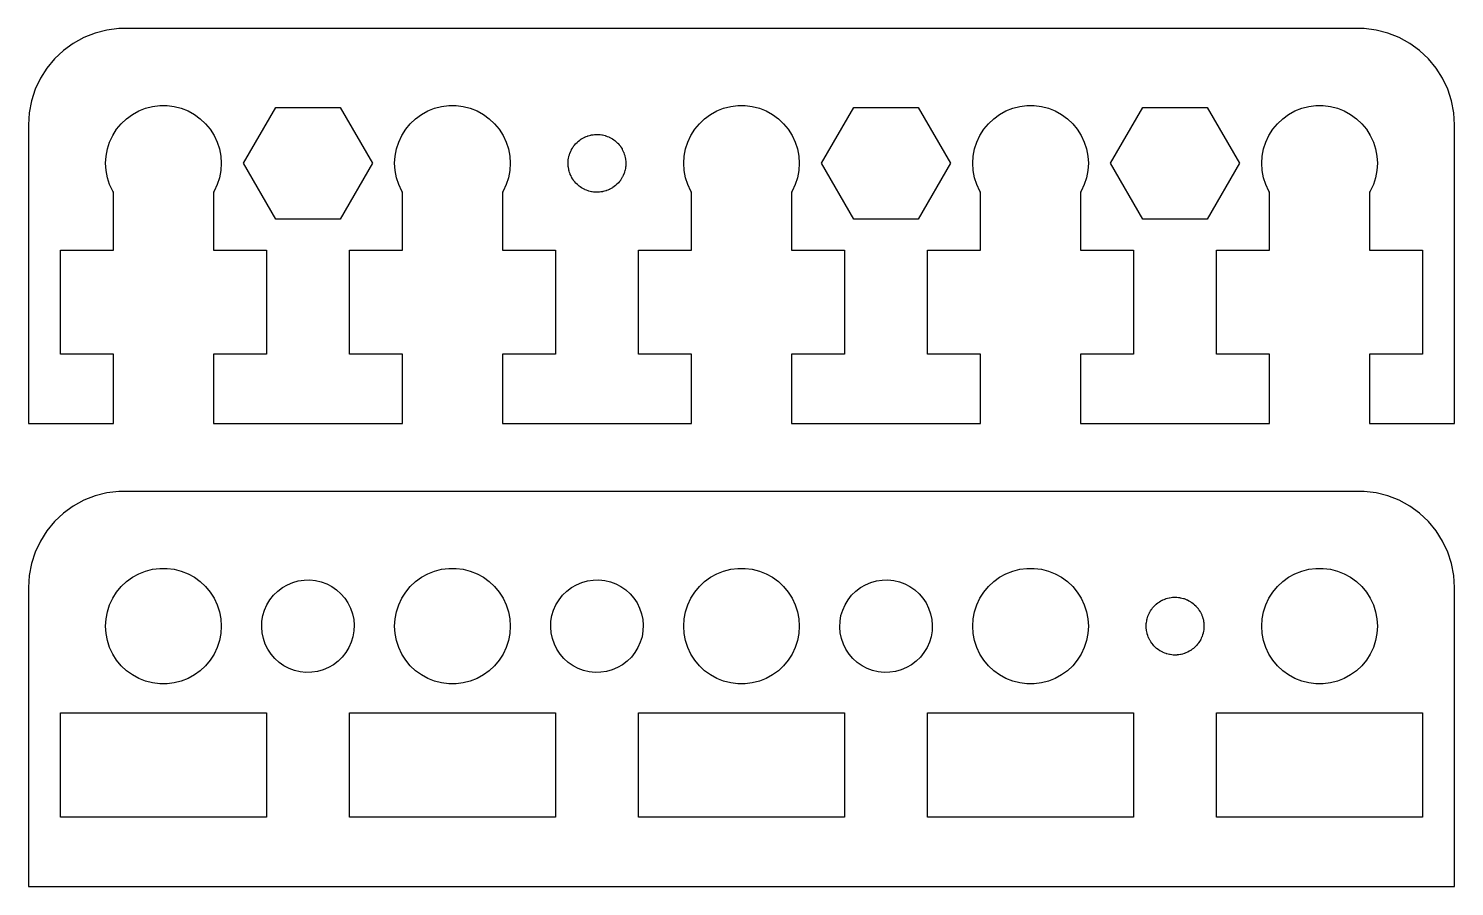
# Model space of a CAD drawing. Header units: metres. Extents: x -37 to 37, y 0 to 92.5.
# Drawn here: x -37 to 37, y 0 to 44.5 of the extents above; entities that cross this region are included whole.
import ezdxf

# ---------------------------------------------------------------- set-up
doc = ezdxf.new("R2010")
doc.units = ezdxf.units.M

msp = doc.modelspace()

# ---------------------------------------------------------------- linework, layer by layer
for p, q in [((-32.9369, 44.4114), (-33.5451, 44.2553)), ((-32.3139, 44.4901), (-32.9369, 44.4114)), ((32.3139, 44.4901), (-32.3139, 44.4901)), ((32.9369, 44.4114), (32.3139, 44.4901)), ((33.5451, 44.2553), (32.9369, 44.4114)), ((-34.6791, 43.7216), (-35.1871, 43.3526)), ((-34.1289, 44.0241), (-34.6791, 43.7216)), ((-33.5451, 44.2553), (-34.1289, 44.0241)), ((34.1289, 44.0241), (33.5451, 44.2553)), ((34.6791, 43.7216), (34.1289, 44.0241)), ((35.1871, 43.3526), (34.6791, 43.7216)), ((-35.6448, 42.9227), (-36.0451, 42.4389)), ((-35.1871, 43.3526), (-35.6448, 42.9227)), ((35.6448, 42.9227), (35.1871, 43.3526)), ((36.0451, 42.4389), (35.6448, 42.9227)), ((-36.0451, 42.4389), (-36.3815, 41.9088)), ((36.3815, 41.9088), (36.0451, 42.4389)), ((-36.3815, 41.9088), (-36.6489, 41.3406)), ((36.6489, 41.3406), (36.3815, 41.9088)), ((-36.8429, 40.7434), (-36.9606, 40.1267)), ((-36.6489, 41.3406), (-36.8429, 40.7434)), ((36.8429, 40.7434), (36.6489, 41.3406)), ((36.9606, 40.1267), (36.8429, 40.7434)), ((-36.9606, 40.1267), (-37, 39.5)), ((-31.9123, 39.8115), (-31.6075, 40.033)), ((-31.6075, 40.033), (-31.2773, 40.2145)), ((-31.2773, 40.2145), (-30.927, 40.3532)), ((-30.927, 40.3532), (-30.5621, 40.4469)), ((-30.5621, 40.4469), (-30.1884, 40.4941)), ((-30.1884, 40.4941), (-29.8116, 40.4941)), ((-29.8116, 40.4941), (-29.4379, 40.4469)), ((-29.4379, 40.4469), (-29.0729, 40.3532)), ((-29.0729, 40.3532), (-28.7227, 40.2145)), ((-28.7227, 40.2145), (-28.3925, 40.033)), ((-28.3925, 40.033), (-28.0877, 39.8115)), ((-25.8466, 37.5), (-24.1733, 40.3982)), ((-24.1733, 40.3982), (-20.8267, 40.3982)), ((-20.8267, 40.3982), (-19.1534, 37.5)), ((-16.9123, 39.8115), (-16.6075, 40.033)), ((-16.6075, 40.033), (-16.2773, 40.2145)), ((-16.2773, 40.2145), (-15.927, 40.3532)), ((-15.927, 40.3532), (-15.5621, 40.4469)), ((-15.5621, 40.4469), (-15.1884, 40.4941)), ((-15.1884, 40.4941), (-14.8116, 40.4941)), ((-14.8116, 40.4941), (-14.4379, 40.4469)), ((-14.4379, 40.4469), (-14.0729, 40.3532)), ((-14.0729, 40.3532), (-13.7227, 40.2145)), ((-13.7227, 40.2145), (-13.3925, 40.033)), ((-13.3925, 40.033), (-13.0877, 39.8115)), ((-1.91226, 39.8115), (-1.60747, 40.033)), ((-1.60747, 40.033), (-1.27733, 40.2145)), ((-1.27733, 40.2145), (-0.92705, 40.3532)), ((-0.92705, 40.3532), (-0.56213, 40.4469)), ((-0.56213, 40.4469), (-0.18837, 40.4941)), ((-0.18837, 40.4941), (0.18837, 40.4941)), ((0.18837, 40.4941), (0.56213, 40.4469)), ((0.56213, 40.4469), (0.92705, 40.3532)), ((0.92705, 40.3532), (1.27733, 40.2145)), ((1.27733, 40.2145), (1.60747, 40.033)), ((1.60747, 40.033), (1.91226, 39.8115)), ((4.1534, 37.5), (5.82669, 40.3982)), ((5.82669, 40.3982), (9.17329, 40.3982)), ((9.17329, 40.3982), (10.8466, 37.5)), ((13.0877, 39.8115), (13.3925, 40.033)), ((13.3925, 40.033), (13.7227, 40.2145)), ((13.7227, 40.2145), (14.0729, 40.3532)), ((14.0729, 40.3532), (14.4379, 40.4469)), ((14.4379, 40.4469), (14.8116, 40.4941)), ((14.8116, 40.4941), (15.1884, 40.4941)), ((15.1884, 40.4941), (15.5621, 40.4469)), ((15.5621, 40.4469), (15.927, 40.3532)), ((15.927, 40.3532), (16.2773, 40.2145)), ((16.2773, 40.2145), (16.6075, 40.033)), ((16.6075, 40.033), (16.9123, 39.8115)), ((19.1534, 37.5), (20.8267, 40.3982)), ((20.8267, 40.3982), (24.1733, 40.3982)), ((24.1733, 40.3982), (25.8466, 37.5)), ((28.0877, 39.8115), (28.3925, 40.033)), ((28.3925, 40.033), (28.7227, 40.2145)), ((28.7227, 40.2145), (29.0729, 40.3532)), ((29.0729, 40.3532), (29.4379, 40.4469)), ((29.4379, 40.4469), (29.8116, 40.4941)), ((29.8116, 40.4941), (30.1884, 40.4941)), ((30.1884, 40.4941), (30.5621, 40.4469)), ((30.5621, 40.4469), (30.927, 40.3532)), ((30.927, 40.3532), (31.2773, 40.2145)), ((31.2773, 40.2145), (31.6075, 40.033)), ((31.6075, 40.033), (31.9123, 39.8115)), ((37, 39.5), (36.9606, 40.1267)), ((-37, 39.5), (-37, 24)), ((-32.6289, 38.9453), (-32.427, 39.2634)), ((-32.427, 39.2634), (-32.1869, 39.5536)), ((-32.1869, 39.5536), (-31.9123, 39.8115)), ((-28.0877, 39.8115), (-27.8131, 39.5536)), ((-27.8131, 39.5536), (-27.5729, 39.2634)), ((-27.5729, 39.2634), (-27.3711, 38.9453)), ((-17.6289, 38.9453), (-17.427, 39.2634)), ((-17.427, 39.2634), (-17.1869, 39.5536)), ((-17.1869, 39.5536), (-16.9123, 39.8115)), ((-13.0877, 39.8115), (-12.8131, 39.5536)), ((-12.8131, 39.5536), (-12.5729, 39.2634)), ((-12.5729, 39.2634), (-12.3711, 38.9453)), ((-2.62891, 38.9453), (-2.42705, 39.2634)), ((-2.42705, 39.2634), (-2.1869, 39.5536)), ((-2.1869, 39.5536), (-1.91226, 39.8115)), ((1.91226, 39.8115), (2.1869, 39.5536)), ((2.1869, 39.5536), (2.42705, 39.2634)), ((2.42705, 39.2634), (2.62891, 38.9453)), ((12.3711, 38.9453), (12.5729, 39.2634)), ((12.5729, 39.2634), (12.8131, 39.5536)), ((12.8131, 39.5536), (13.0877, 39.8115)), ((16.9123, 39.8115), (17.1869, 39.5536)), ((17.1869, 39.5536), (17.427, 39.2634)), ((17.427, 39.2634), (17.6289, 38.9453)), ((27.3711, 38.9453), (27.5729, 39.2634)), ((27.5729, 39.2634), (27.8131, 39.5536)), ((27.8131, 39.5536), (28.0877, 39.8115)), ((31.9123, 39.8115), (32.1869, 39.5536)), ((32.1869, 39.5536), (32.427, 39.2634)), ((32.427, 39.2634), (32.6289, 38.9453)), ((37, 24), (37, 39.5)), ((-32.9057, 38.2461), (-32.7893, 38.6044)), ((-32.7893, 38.6044), (-32.6289, 38.9453)), ((-27.3711, 38.9453), (-27.2107, 38.6044)), ((-27.2107, 38.6044), (-27.0942, 38.2461)), ((-17.9057, 38.2461), (-17.7893, 38.6044)), ((-17.7893, 38.6044), (-17.6289, 38.9453)), ((-12.3711, 38.9453), (-12.2107, 38.6044)), ((-12.2107, 38.6044), (-12.0942, 38.2461)), ((-8.66347, 38.4422), (-8.61472, 38.5037)), ((-8.61472, 38.5037), (-8.60347, 38.5147)), ((-8.60347, 38.5147), (-8.59344, 38.5268)), ((-8.59344, 38.5268), (-8.53621, 38.5806)), ((-8.53621, 38.5806), (-8.48012, 38.6355)), ((-8.48012, 38.6355), (-8.46759, 38.645)), ((-8.46759, 38.645), (-8.45613, 38.6558)), ((-8.45613, 38.6558), (-8.39261, 38.7019)), ((-8.39261, 38.7019), (-8.33008, 38.7494)), ((-8.33008, 38.7494), (-8.31645, 38.7572)), ((-8.31645, 38.7572), (-8.30373, 38.7665)), ((-8.30373, 38.7665), (-8.23494, 38.8043)), ((-8.23494, 38.8043), (-8.16695, 38.8436)), ((-8.16695, 38.8436), (-8.15244, 38.8497)), ((-8.15244, 38.8497), (-8.13866, 38.8572)), ((-8.13866, 38.8572), (-8.06567, 38.8861)), ((-8.06567, 38.8861), (-7.99329, 38.9165)), ((-7.99329, 38.9165), (-7.97813, 38.9208)), ((-7.97813, 38.9208), (-7.96352, 38.9266)), ((-7.96352, 38.9266), (-7.88748, 38.9461)), ((-7.88748, 38.9461), (-7.81186, 38.9672)), ((-7.81186, 38.9672), (-7.7963, 38.9695)), ((-7.7963, 38.9695), (-7.78107, 38.9734)), ((-7.78107, 38.9734), (-7.70317, 38.9833)), ((-7.70317, 38.9833), (-7.6255, 38.9947)), ((-7.6255, 38.9947), (-7.60979, 38.9951)), ((-7.60979, 38.9951), (-7.59418, 38.997)), ((-7.59418, 38.997), (-7.51566, 38.997)), ((-7.51566, 38.997), (-7.43718, 38.9987)), ((-7.43718, 38.9987), (-7.42154, 38.997)), ((-7.42154, 38.997), (-7.40581, 38.997)), ((-7.40581, 38.997), (-7.32791, 38.9872)), ((-7.32791, 38.9872), (-7.24983, 38.979)), ((-7.24983, 38.979), (-7.23453, 38.9754)), ((-7.23453, 38.9754), (-7.21892, 38.9734)), ((-7.21892, 38.9734), (-7.14287, 38.9539)), ((-7.14287, 38.9539), (-7.06645, 38.936)), ((-7.06645, 38.936), (-7.0517, 38.9305)), ((-7.0517, 38.9305), (-7.03647, 38.9266)), ((-7.03647, 38.9266), (-6.96349, 38.8977)), ((-6.96349, 38.8977), (-6.88989, 38.8703)), ((-6.88989, 38.8703), (-6.87595, 38.863)), ((-6.87595, 38.863), (-6.86133, 38.8572)), ((-6.86133, 38.8572), (-6.79254, 38.8194)), ((-6.79254, 38.8194), (-6.72295, 38.783)), ((-6.72295, 38.783), (-6.71004, 38.7741)), ((-6.71004, 38.7741), (-6.69626, 38.7665)), ((-6.69626, 38.7665), (-6.63275, 38.7204)), ((-6.63275, 38.7204), (-6.56827, 38.6755)), ((-6.56827, 38.6755), (-6.55658, 38.665)), ((-6.55658, 38.665), (-6.54385, 38.6558)), ((-6.54385, 38.6558), (-6.48663, 38.602)), ((-6.48663, 38.602), (-6.42828, 38.5495)), ((-6.42828, 38.5495), (-6.418, 38.5376)), ((-6.418, 38.5376), (-6.40654, 38.5268)), ((-6.40654, 38.5268), (-6.35651, 38.4663)), ((-2.90575, 38.2461), (-2.78932, 38.6044)), ((-2.78932, 38.6044), (-2.62891, 38.9453)), ((2.62891, 38.9453), (2.78932, 38.6044)), ((2.78932, 38.6044), (2.90575, 38.2461)), ((12.0942, 38.2461), (12.2107, 38.6044)), ((12.2107, 38.6044), (12.3711, 38.9453)), ((17.6289, 38.9453), (17.7893, 38.6044)), ((17.7893, 38.6044), (17.9057, 38.2461)), ((27.0942, 38.2461), (27.2107, 38.6044)), ((27.2107, 38.6044), (27.3711, 38.9453)), ((32.6289, 38.9453), (32.7893, 38.6044)), ((32.7893, 38.6044), (32.9057, 38.2461)), ((-33, 37.5), (-32.9763, 37.876)), ((-32.9763, 37.876), (-32.9057, 38.2461)), ((-27.0942, 38.2461), (-27.0237, 37.876)), ((-27.0237, 37.876), (-27, 37.5)), ((-18, 37.5), (-17.9763, 37.876)), ((-17.9763, 37.876), (-17.9057, 38.2461)), ((-12.0942, 38.2461), (-12.0237, 37.876)), ((-12.0237, 37.876), (-12, 37.5)), ((-8.98816, 37.688), (-8.97345, 37.7651)), ((-8.97345, 37.7651), (-8.96036, 37.8425)), ((-8.96036, 37.8425), (-8.95581, 37.8576)), ((-8.95581, 37.8576), (-8.95287, 37.873)), ((-8.95287, 37.873), (-8.92862, 37.9477)), ((-8.92862, 37.9477), (-8.90591, 38.0229)), ((-8.90591, 38.0229), (-8.89952, 38.0372)), ((-8.89952, 38.0372), (-8.89465, 38.0522)), ((-8.89465, 38.0522), (-8.86124, 38.1232)), ((-8.86124, 38.1232), (-8.8293, 38.1949)), ((-8.8293, 38.1949), (-8.82115, 38.2084)), ((-8.82115, 38.2084), (-8.81445, 38.2226)), ((-8.81445, 38.2226), (-8.77238, 38.2889)), ((-8.77238, 38.2889), (-8.73172, 38.3561)), ((-8.73172, 38.3561), (-8.72194, 38.3684)), ((-8.72194, 38.3684), (-8.71352, 38.3817)), ((-8.71352, 38.3817), (-8.66347, 38.4422)), ((-6.35651, 38.4663), (-6.30519, 38.4069)), ((-6.30519, 38.4069), (-6.29649, 38.3938)), ((-6.29649, 38.3938), (-6.28647, 38.3817)), ((-6.28647, 38.3817), (-6.2444, 38.3154)), ((-6.2444, 38.3154), (-6.20096, 38.25)), ((-6.20096, 38.25), (-6.19395, 38.2359)), ((-6.19395, 38.2359), (-6.18553, 38.2226)), ((-6.18553, 38.2226), (-6.15211, 38.1516)), ((-6.15211, 38.1516), (-6.1172, 38.0813)), ((-6.1172, 38.0813), (-6.11203, 38.0664)), ((-6.11203, 38.0664), (-6.10533, 38.0522)), ((-6.10533, 38.0522), (-6.08107, 37.9775)), ((-6.08107, 37.9775), (-6.05525, 37.9034)), ((-6.05525, 37.9034), (-6.05197, 37.888)), ((-6.05197, 37.888), (-6.04712, 37.873)), ((-6.04712, 37.873), (-6.03241, 37.7959)), ((-6.03241, 37.7959), (-6.01608, 37.7191)), ((-3, 37.5), (-2.97633, 37.876)), ((-2.97633, 37.876), (-2.90575, 38.2461)), ((2.90575, 38.2461), (2.97633, 37.876)), ((2.97633, 37.876), (3, 37.5)), ((12, 37.5), (12.0237, 37.876)), ((12.0237, 37.876), (12.0942, 38.2461)), ((17.9057, 38.2461), (17.9763, 37.876)), ((17.9763, 37.876), (18, 37.5)), ((27, 37.5), (27.0237, 37.876)), ((27.0237, 37.876), (27.0942, 38.2461)), ((32.9057, 38.2461), (32.9763, 37.876)), ((32.9763, 37.876), (33, 37.5)), ((-32.9763, 37.124), (-33, 37.5)), ((-32.9057, 36.7539), (-32.9763, 37.124)), ((-27.0237, 37.124), (-27.0942, 36.7539)), ((-27, 37.5), (-27.0237, 37.124)), ((-24.1733, 34.6018), (-25.8466, 37.5)), ((-19.1534, 37.5), (-20.8267, 34.6018)), ((-17.9763, 37.124), (-18, 37.5)), ((-17.9057, 36.7539), (-17.9763, 37.124)), ((-12.0237, 37.124), (-12.0942, 36.7539)), ((-12, 37.5), (-12.0237, 37.124)), ((-9, 37.5), (-8.99506, 37.5784)), ((-8.99901, 37.4843), (-9, 37.5)), ((-8.99966, 37.4686), (-8.99901, 37.4843)), ((-8.99309, 37.3904), (-8.99966, 37.4686)), ((-8.99506, 37.5784), (-8.99178, 37.6568)), ((-8.98816, 37.312), (-8.99309, 37.3904)), ((-8.99178, 37.6568), (-8.98915, 37.6723)), ((-8.98915, 37.6723), (-8.98816, 37.688)), ((-8.98521, 37.2965), (-8.98816, 37.312)), ((-8.9839, 37.2809), (-8.98521, 37.2965)), ((-8.96758, 37.2041), (-8.9839, 37.2809)), ((-8.95287, 37.127), (-8.96758, 37.2041)), ((-8.94801, 37.112), (-8.95287, 37.127)), ((-8.94473, 37.0966), (-8.94801, 37.112)), ((-8.91891, 37.0225), (-8.94473, 37.0966)), ((-8.89465, 36.9478), (-8.91891, 37.0225)), ((-6.07137, 37.0523), (-6.09407, 36.9771)), ((-6.04712, 37.127), (-6.07137, 37.0523)), ((-6.04417, 37.1424), (-6.04712, 37.127)), ((-6.03963, 37.1575), (-6.04417, 37.1424)), ((-6.02654, 37.2349), (-6.03963, 37.1575)), ((-6.01183, 37.312), (-6.02654, 37.2349)), ((-6.01608, 37.7191), (-6.01477, 37.7034)), ((-6.01477, 37.7034), (-6.01183, 37.688)), ((-6.01183, 37.688), (-6.0069, 37.6096)), ((-6.01083, 37.3277), (-6.01183, 37.312)), ((-6.00821, 37.3432), (-6.01083, 37.3277)), ((-6.00491, 37.4217), (-6.00821, 37.3432)), ((-6.0069, 37.6096), (-6.00032, 37.5314)), ((-6, 37.5), (-6.00491, 37.4217)), ((-6.00032, 37.5314), (-6.00098, 37.5157)), ((-6.00098, 37.5157), (-6, 37.5)), ((-2.97633, 37.124), (-3, 37.5)), ((-2.90575, 36.7539), (-2.97633, 37.124)), ((2.97633, 37.124), (2.90575, 36.7539)), ((3, 37.5), (2.97633, 37.124)), ((5.82671, 34.6018), (4.1534, 37.5)), ((10.8466, 37.5), (9.17329, 34.6018)), ((12.0237, 37.124), (12, 37.5)), ((12.0942, 36.7539), (12.0237, 37.124)), ((17.9763, 37.124), (17.9057, 36.7539)), ((18, 37.5), (17.9763, 37.124)), ((20.8267, 34.6018), (19.1534, 37.5)), ((25.8466, 37.5), (24.1733, 34.6018)), ((27.0237, 37.124), (27, 37.5)), ((27.0942, 36.7539), (27.0237, 37.124)), ((32.9763, 37.124), (32.9057, 36.7539)), ((33, 37.5), (32.9763, 37.124)), ((-32.7893, 36.3956), (-32.9057, 36.7539)), ((-32.6289, 36.0547), (-32.7893, 36.3956)), ((-27.2107, 36.3956), (-27.3711, 36.0547)), ((-27.0942, 36.7539), (-27.2107, 36.3956)), ((-17.7893, 36.3956), (-17.9057, 36.7539)), ((-17.6289, 36.0547), (-17.7893, 36.3956)), ((-12.2107, 36.3956), (-12.3711, 36.0547)), ((-12.0942, 36.7539), (-12.2107, 36.3956)), ((-8.88795, 36.9336), (-8.89465, 36.9478)), ((-8.88278, 36.9187), (-8.88795, 36.9336)), ((-8.84787, 36.8484), (-8.88278, 36.9187)), ((-8.81445, 36.7774), (-8.84787, 36.8484)), ((-8.80603, 36.7641), (-8.81445, 36.7774)), ((-8.79903, 36.75), (-8.80603, 36.7641)), ((-8.75558, 36.6846), (-8.79903, 36.75)), ((-8.71352, 36.6183), (-8.75558, 36.6846)), ((-8.70349, 36.6062), (-8.71352, 36.6183)), ((-8.69479, 36.5931), (-8.70349, 36.6062)), ((-8.64348, 36.5336), (-8.69479, 36.5931)), ((-8.59344, 36.4732), (-8.64348, 36.5336)), ((-8.58199, 36.4624), (-8.59344, 36.4732)), ((-8.5717, 36.4505), (-8.58199, 36.4624)), ((-8.51335, 36.398), (-8.5717, 36.4505)), ((-8.45613, 36.3442), (-8.51335, 36.398)), ((-8.44341, 36.335), (-8.45613, 36.3442)), ((-8.43172, 36.3244), (-8.44341, 36.335)), ((-8.36723, 36.2796), (-8.43172, 36.3244)), ((-8.30373, 36.2335), (-8.36723, 36.2796)), ((-6.60738, 36.2981), (-6.66991, 36.2506)), ((-6.54385, 36.3442), (-6.60738, 36.2981)), ((-6.53239, 36.355), (-6.54385, 36.3442)), ((-6.51987, 36.3645), (-6.53239, 36.355)), ((-6.46378, 36.4194), (-6.51987, 36.3645)), ((-6.40654, 36.4732), (-6.46378, 36.4194)), ((-6.39651, 36.4853), (-6.40654, 36.4732)), ((-6.38527, 36.4963), (-6.39651, 36.4853)), ((-6.33652, 36.5578), (-6.38527, 36.4963)), ((-6.28647, 36.6183), (-6.33652, 36.5578)), ((-6.27805, 36.6316), (-6.28647, 36.6183)), ((-6.26826, 36.6439), (-6.27805, 36.6316)), ((-6.2276, 36.7111), (-6.26826, 36.6439)), ((-6.18553, 36.7774), (-6.2276, 36.7111)), ((-6.17883, 36.7916), (-6.18553, 36.7774)), ((-6.17068, 36.8051), (-6.17883, 36.7916)), ((-6.13875, 36.8768), (-6.17068, 36.8051)), ((-6.10533, 36.9478), (-6.13875, 36.8768)), ((-6.10046, 36.9628), (-6.10533, 36.9478)), ((-6.09407, 36.9771), (-6.10046, 36.9628)), ((-2.78932, 36.3956), (-2.90575, 36.7539)), ((-2.62891, 36.0547), (-2.78932, 36.3956)), ((2.78932, 36.3956), (2.62891, 36.0547)), ((2.90575, 36.7539), (2.78932, 36.3956)), ((12.2107, 36.3956), (12.0942, 36.7539)), ((12.3711, 36.0547), (12.2107, 36.3956)), ((17.7893, 36.3956), (17.6289, 36.0547)), ((17.9057, 36.7539), (17.7893, 36.3956)), ((27.2107, 36.3956), (27.0942, 36.7539)), ((27.3711, 36.0547), (27.2107, 36.3956)), ((32.7893, 36.3956), (32.6289, 36.0547)), ((32.9057, 36.7539), (32.7893, 36.3956)), ((-32.5942, 36), (-32.6289, 36.0547)), ((-32.5942, 33), (-32.5942, 36)), ((-27.3711, 36.0547), (-27.4058, 36)), ((-27.4058, 36), (-27.4058, 33)), ((-17.5942, 36), (-17.6289, 36.0547)), ((-17.5942, 33), (-17.5942, 36)), ((-12.3711, 36.0547), (-12.4058, 36)), ((-12.4058, 36), (-12.4058, 33)), ((-8.28995, 36.2259), (-8.30373, 36.2335)), ((-8.27704, 36.2169), (-8.28995, 36.2259)), ((-8.20744, 36.1806), (-8.27704, 36.2169)), ((-8.13866, 36.1427), (-8.20744, 36.1806)), ((-8.12404, 36.137), (-8.13866, 36.1427)), ((-8.11009, 36.1297), (-8.12404, 36.137)), ((-8.0365, 36.1023), (-8.11009, 36.1297)), ((-7.96352, 36.0734), (-8.0365, 36.1023)), ((-7.94829, 36.0695), (-7.96352, 36.0734)), ((-7.93353, 36.064), (-7.94829, 36.0695)), ((-7.85712, 36.0461), (-7.93353, 36.064)), ((-7.78107, 36.0266), (-7.85712, 36.0461)), ((-7.76546, 36.0246), (-7.78107, 36.0266)), ((-7.75015, 36.021), (-7.76546, 36.0246)), ((-7.67207, 36.0128), (-7.75015, 36.021)), ((-7.59418, 36.0029), (-7.67207, 36.0128)), ((-7.57845, 36.0029), (-7.59418, 36.0029)), ((-7.56281, 36.0013), (-7.57845, 36.0029)), ((-7.48433, 36.0029), (-7.56281, 36.0013)), ((-7.40581, 36.0029), (-7.48433, 36.0029)), ((-7.3902, 36.0049), (-7.40581, 36.0029)), ((-7.37448, 36.0052), (-7.3902, 36.0049)), ((-7.29681, 36.0167), (-7.37448, 36.0052)), ((-7.21892, 36.0266), (-7.29681, 36.0167)), ((-7.20369, 36.0305), (-7.21892, 36.0266)), ((-7.18813, 36.0328), (-7.20369, 36.0305)), ((-7.1125, 36.0539), (-7.18813, 36.0328)), ((-7.03647, 36.0734), (-7.1125, 36.0539)), ((-7.02184, 36.0792), (-7.03647, 36.0734)), ((-7.0067, 36.0834), (-7.02184, 36.0792)), ((-6.93431, 36.1139), (-7.0067, 36.0834)), ((-6.86133, 36.1427), (-6.93431, 36.1139)), ((-6.84753, 36.1503), (-6.86133, 36.1427)), ((-6.83304, 36.1564), (-6.84753, 36.1503)), ((-6.76505, 36.1957), (-6.83304, 36.1564)), ((-6.69626, 36.2335), (-6.76505, 36.1957)), ((-6.68353, 36.2428), (-6.69626, 36.2335)), ((-6.66991, 36.2506), (-6.68353, 36.2428)), ((-2.59418, 36), (-2.62891, 36.0547)), ((-2.59418, 33), (-2.59418, 36)), ((2.62891, 36.0547), (2.59418, 36)), ((2.59418, 36), (2.59418, 33)), ((12.4058, 36), (12.3711, 36.0547)), ((12.4058, 33), (12.4058, 36)), ((17.6289, 36.0547), (17.5942, 36)), ((17.5942, 36), (17.5942, 33)), ((27.4058, 36), (27.3711, 36.0547)), ((27.4058, 33), (27.4058, 36)), ((32.6289, 36.0547), (32.5942, 36)), ((32.5942, 36), (32.5942, 33)), ((-20.8267, 34.6018), (-24.1733, 34.6018)), ((9.17329, 34.6018), (5.82671, 34.6018)), ((24.1733, 34.6018), (20.8267, 34.6018)), ((-35.3466, 27.6), (-35.3466, 33)), ((-35.3466, 33), (-32.5942, 33)), ((-27.4058, 33), (-24.6534, 33)), ((-24.6534, 33), (-24.6534, 27.6)), ((-20.3466, 27.6), (-20.3466, 33)), ((-20.3466, 33), (-17.5942, 33)), ((-12.4058, 33), (-9.65337, 33)), ((-9.65337, 33), (-9.65337, 27.6)), ((-5.34662, 27.6), (-5.34662, 33)), ((-5.34662, 33), (-2.59418, 33)), ((2.59418, 33), (5.34662, 33)), ((5.34662, 33), (5.34662, 27.6)), ((9.65337, 27.6), (9.65337, 33)), ((9.65337, 33), (12.4058, 33)), ((17.5942, 33), (20.3466, 33)), ((20.3466, 33), (20.3466, 27.6)), ((24.6534, 27.6), (24.6534, 33)), ((24.6534, 33), (27.4058, 33)), ((32.5942, 33), (35.3466, 33)), ((35.3466, 33), (35.3466, 27.6)), ((-32.5942, 27.6), (-35.3466, 27.6)), ((-32.5942, 24), (-32.5942, 27.6)), ((-24.6534, 27.6), (-27.4058, 27.6)), ((-27.4058, 27.6), (-27.4058, 24)), ((-17.5942, 27.6), (-20.3466, 27.6)), ((-17.5942, 24), (-17.5942, 27.6)), ((-9.65337, 27.6), (-12.4058, 27.6)), ((-12.4058, 27.6), (-12.4058, 24)), ((-2.59418, 27.6), (-5.34662, 27.6)), ((-2.59418, 24), (-2.59418, 27.6)), ((5.34662, 27.6), (2.59418, 27.6)), ((2.59418, 27.6), (2.59418, 24)), ((12.4058, 27.6), (9.65337, 27.6)), ((12.4058, 24), (12.4058, 27.6)), ((20.3466, 27.6), (17.5942, 27.6)), ((17.5942, 27.6), (17.5942, 24)), ((27.4058, 27.6), (24.6534, 27.6)), ((27.4058, 24), (27.4058, 27.6)), ((35.3466, 27.6), (32.5942, 27.6)), ((32.5942, 27.6), (32.5942, 24)), ((-37, 24), (-32.5942, 24)), ((-27.4058, 24), (-17.5942, 24)), ((-12.4058, 24), (-2.59418, 24)), ((2.59418, 24), (12.4058, 24)), ((17.5942, 24), (27.4058, 24)), ((32.5942, 24), (37, 24)), ((-34.1289, 20.0241), (-34.6791, 19.7216)), ((-33.5451, 20.2553), (-34.1289, 20.0241)), ((-32.9369, 20.4114), (-33.5451, 20.2553)), ((-32.3139, 20.4901), (-32.9369, 20.4114)), ((32.3139, 20.4901), (-32.3139, 20.4901)), ((32.9369, 20.4114), (32.3139, 20.4901)), ((33.5451, 20.2553), (32.9369, 20.4114)), ((34.1289, 20.0241), (33.5451, 20.2553)), ((34.6791, 19.7216), (34.1289, 20.0241)), ((-35.1871, 19.3526), (-35.6448, 18.9227)), ((-34.6791, 19.7216), (-35.1871, 19.3526)), ((35.1871, 19.3526), (34.6791, 19.7216)), ((35.6448, 18.9227), (35.1871, 19.3526)), ((-35.6448, 18.9227), (-36.0451, 18.4389)), ((36.0451, 18.4389), (35.6448, 18.9227)), ((-36.3815, 17.9088), (-36.6489, 17.3406)), ((-36.0451, 18.4389), (-36.3815, 17.9088)), ((36.3815, 17.9088), (36.0451, 18.4389)), ((36.6489, 17.3406), (36.3815, 17.9088)), ((-36.6489, 17.3406), (-36.8429, 16.7434)), ((36.8429, 16.7434), (36.6489, 17.3406)), ((-36.8429, 16.7434), (-36.9606, 16.1267)), ((-31.2773, 16.2145), (-30.927, 16.3532)), ((-30.927, 16.3532), (-30.5621, 16.4469)), ((-30.5621, 16.4469), (-30.1884, 16.4941)), ((-30.1884, 16.4941), (-29.8116, 16.4941)), ((-29.8116, 16.4941), (-29.4379, 16.4469)), ((-29.4379, 16.4469), (-29.0729, 16.3532)), ((-29.0729, 16.3532), (-28.7227, 16.2145)), ((-16.2773, 16.2145), (-15.927, 16.3532)), ((-15.927, 16.3532), (-15.5621, 16.4469)), ((-15.5621, 16.4469), (-15.1884, 16.4941)), ((-15.1884, 16.4941), (-14.8116, 16.4941)), ((-14.8116, 16.4941), (-14.4379, 16.4469)), ((-14.4379, 16.4469), (-14.0729, 16.3532)), ((-14.0729, 16.3532), (-13.7227, 16.2145)), ((-1.27733, 16.2145), (-0.92705, 16.3532)), ((-0.92705, 16.3532), (-0.56213, 16.4469)), ((-0.56213, 16.4469), (-0.18837, 16.4941)), ((-0.18837, 16.4941), (0.18837, 16.4941)), ((0.18837, 16.4941), (0.56213, 16.4469)), ((0.56213, 16.4469), (0.92705, 16.3532)), ((0.92705, 16.3532), (1.27733, 16.2145)), ((13.7227, 16.2145), (14.0729, 16.3532)), ((14.0729, 16.3532), (14.4379, 16.4469)), ((14.4379, 16.4469), (14.8116, 16.4941)), ((14.8116, 16.4941), (15.1884, 16.4941)), ((15.1884, 16.4941), (15.5621, 16.4469)), ((15.5621, 16.4469), (15.927, 16.3532)), ((15.927, 16.3532), (16.2773, 16.2145)), ((28.7227, 16.2145), (29.0729, 16.3532)), ((29.0729, 16.3532), (29.4379, 16.4469)), ((29.4379, 16.4469), (29.8116, 16.4941)), ((29.8116, 16.4941), (30.1884, 16.4941)), ((30.1884, 16.4941), (30.5621, 16.4469)), ((30.5621, 16.4469), (30.927, 16.3532)), ((30.927, 16.3532), (31.2773, 16.2145)), ((36.9606, 16.1267), (36.8429, 16.7434)), ((-36.9606, 16.1267), (-37, 15.5)), ((-32.427, 15.2634), (-32.1869, 15.5536)), ((-32.1869, 15.5536), (-31.9123, 15.8115)), ((-31.9123, 15.8115), (-31.6075, 16.033)), ((-31.6075, 16.033), (-31.2773, 16.2145)), ((-28.7227, 16.2145), (-28.3925, 16.033)), ((-28.3925, 16.033), (-28.0877, 15.8115)), ((-28.0877, 15.8115), (-27.8131, 15.5536)), ((-27.8131, 15.5536), (-27.5729, 15.2634)), ((-23.8281, 15.499), (-23.5671, 15.6497)), ((-23.5671, 15.6497), (-23.2893, 15.7665)), ((-23.2893, 15.7665), (-22.999, 15.8475)), ((-22.999, 15.8475), (-22.7008, 15.8916)), ((-22.7008, 15.8916), (-22.3995, 15.8979)), ((-22.3995, 15.8979), (-22.0997, 15.8664)), ((-22.0997, 15.8664), (-21.8063, 15.7976)), ((-21.8063, 15.7976), (-21.5238, 15.6925)), ((-21.5238, 15.6925), (-21.2567, 15.5529)), ((-21.2567, 15.5529), (-21.0092, 15.3809)), ((-17.427, 15.2634), (-17.1869, 15.5536)), ((-17.1869, 15.5536), (-16.9123, 15.8115)), ((-16.9123, 15.8115), (-16.6075, 16.033)), ((-16.6075, 16.033), (-16.2773, 16.2145)), ((-13.7227, 16.2145), (-13.3925, 16.033)), ((-13.3925, 16.033), (-13.0877, 15.8115)), ((-13.0877, 15.8115), (-12.8131, 15.5536)), ((-12.8131, 15.5536), (-12.5729, 15.2634)), ((-8.82812, 15.499), (-8.56712, 15.6497)), ((-8.56712, 15.6497), (-8.28928, 15.7665)), ((-8.28928, 15.7665), (-7.99898, 15.8475)), ((-7.99898, 15.8475), (-7.70082, 15.8916)), ((-7.70082, 15.8916), (-7.39949, 15.8979)), ((-7.39949, 15.8979), (-7.09975, 15.8664)), ((-7.09975, 15.8664), (-6.80632, 15.7976)), ((-6.80632, 15.7976), (-6.52382, 15.6925)), ((-6.52382, 15.6925), (-6.25673, 15.5529)), ((-6.25673, 15.5529), (-6.00923, 15.3809)), ((-2.42705, 15.2634), (-2.1869, 15.5536)), ((-2.1869, 15.5536), (-1.91226, 15.8115)), ((-1.91226, 15.8115), (-1.60747, 16.033)), ((-1.60747, 16.033), (-1.27733, 16.2145)), ((1.27733, 16.2145), (1.60747, 16.033)), ((1.60747, 16.033), (1.91226, 15.8115)), ((1.91226, 15.8115), (2.1869, 15.5536)), ((2.1869, 15.5536), (2.42705, 15.2634)), ((6.17186, 15.499), (6.43286, 15.6497)), ((6.43286, 15.6497), (6.71071, 15.7665)), ((6.71071, 15.7665), (7.00101, 15.8475)), ((7.00101, 15.8475), (7.29916, 15.8916)), ((7.29916, 15.8916), (7.60049, 15.8979)), ((7.60049, 15.8979), (7.90024, 15.8664)), ((7.90024, 15.8664), (8.19366, 15.7976)), ((8.19366, 15.7976), (8.47617, 15.6925)), ((8.47617, 15.6925), (8.74326, 15.5529)), ((8.74326, 15.5529), (8.99075, 15.3809)), ((12.5729, 15.2634), (12.8131, 15.5536)), ((12.8131, 15.5536), (13.0877, 15.8115)), ((13.0877, 15.8115), (13.3925, 16.033)), ((13.3925, 16.033), (13.7227, 16.2145)), ((16.2773, 16.2145), (16.6075, 16.033)), ((16.6075, 16.033), (16.9123, 15.8115)), ((16.9123, 15.8115), (17.1869, 15.5536)), ((17.1869, 15.5536), (17.427, 15.2634)), ((27.5729, 15.2634), (27.8131, 15.5536)), ((27.8131, 15.5536), (28.0877, 15.8115)), ((28.0877, 15.8115), (28.3925, 16.033)), ((28.3925, 16.033), (28.7227, 16.2145)), ((31.2773, 16.2145), (31.6075, 16.033)), ((31.6075, 16.033), (31.9123, 15.8115)), ((31.9123, 15.8115), (32.1869, 15.5536)), ((32.1869, 15.5536), (32.427, 15.2634)), ((37, 15.5), (36.9606, 16.1267)), ((-37, 15.5), (-37, 0)), ((-32.7893, 14.6044), (-32.6289, 14.9453)), ((-32.6289, 14.9453), (-32.427, 15.2634)), ((-27.5729, 15.2634), (-27.3711, 14.9453)), ((-27.3711, 14.9453), (-27.2107, 14.6044)), ((-24.6269, 14.6119), (-24.4707, 14.8697)), ((-24.4707, 14.8697), (-24.2835, 15.1059)), ((-24.2835, 15.1059), (-24.0682, 15.3168)), ((-24.0682, 15.3168), (-23.8281, 15.499)), ((-21.0092, 15.3809), (-20.7853, 15.1792)), ((-20.7853, 15.1792), (-20.5883, 14.951)), ((-20.5883, 14.951), (-20.4215, 14.7)), ((-17.7893, 14.6044), (-17.6289, 14.9453)), ((-17.6289, 14.9453), (-17.427, 15.2634)), ((-12.5729, 15.2634), (-12.3711, 14.9453)), ((-12.3711, 14.9453), (-12.2107, 14.6044)), ((-9.62688, 14.6119), (-9.47075, 14.8697)), ((-9.47075, 14.8697), (-9.28354, 15.1059)), ((-9.28354, 15.1059), (-9.06821, 15.3168)), ((-9.06821, 15.3168), (-8.82812, 15.499)), ((-6.00923, 15.3809), (-5.78526, 15.1792)), ((-5.78526, 15.1792), (-5.58832, 14.951)), ((-5.58832, 14.951), (-5.42152, 14.7)), ((-2.78932, 14.6044), (-2.62891, 14.9453)), ((-2.62891, 14.9453), (-2.42705, 15.2634)), ((2.42705, 15.2634), (2.62891, 14.9453)), ((2.62891, 14.9453), (2.78932, 14.6044)), ((5.37311, 14.6119), (5.52924, 14.8697)), ((5.52924, 14.8697), (5.71645, 15.1059)), ((5.71645, 15.1059), (5.93178, 15.3168)), ((5.93178, 15.3168), (6.17186, 15.499)), ((8.99075, 15.3809), (9.21472, 15.1792)), ((9.21472, 15.1792), (9.41167, 14.951)), ((9.41167, 14.951), (9.57846, 14.7)), ((12.2107, 14.6044), (12.3711, 14.9453)), ((12.3711, 14.9453), (12.5729, 15.2634)), ((17.427, 15.2634), (17.6289, 14.9453)), ((17.6289, 14.9453), (17.7893, 14.6044)), ((21.6963, 14.7665), (21.765, 14.8043)), ((21.765, 14.8043), (21.833, 14.8436)), ((21.833, 14.8436), (21.8475, 14.8497)), ((21.8475, 14.8497), (21.8613, 14.8572)), ((21.8613, 14.8572), (21.9343, 14.8861)), ((21.9343, 14.8861), (22.0067, 14.9165)), ((22.0067, 14.9165), (22.0219, 14.9208)), ((22.0219, 14.9208), (22.0365, 14.9266)), ((22.0365, 14.9266), (22.1125, 14.9461)), ((22.1125, 14.9461), (22.1881, 14.9672)), ((22.1881, 14.9672), (22.2037, 14.9695)), ((22.2037, 14.9695), (22.2189, 14.9734)), ((22.2189, 14.9734), (22.2968, 14.9833)), ((22.2968, 14.9833), (22.3745, 14.9947)), ((22.3745, 14.9947), (22.3902, 14.9951)), ((22.3902, 14.9951), (22.4058, 14.997)), ((22.4058, 14.997), (22.4843, 14.997)), ((22.4843, 14.997), (22.5628, 14.9987)), ((22.5628, 14.9987), (22.5784, 14.997)), ((22.5784, 14.997), (22.5942, 14.997)), ((22.5942, 14.997), (22.6721, 14.9872)), ((22.6721, 14.9872), (22.7502, 14.979)), ((22.7502, 14.979), (22.7655, 14.9754)), ((22.7655, 14.9754), (22.7811, 14.9734)), ((22.7811, 14.9734), (22.8571, 14.9539)), ((22.8571, 14.9539), (22.9335, 14.936)), ((22.9335, 14.936), (22.9483, 14.9305)), ((22.9483, 14.9305), (22.9635, 14.9266)), ((22.9635, 14.9266), (23.0365, 14.8977)), ((23.0365, 14.8977), (23.1101, 14.8703)), ((23.1101, 14.8703), (23.124, 14.863)), ((23.124, 14.863), (23.1387, 14.8572)), ((23.1387, 14.8572), (23.2074, 14.8194)), ((23.2074, 14.8194), (23.277, 14.783)), ((27.2107, 14.6044), (27.3711, 14.9453)), ((27.3711, 14.9453), (27.5729, 15.2634)), ((32.427, 15.2634), (32.6289, 14.9453)), ((32.6289, 14.9453), (32.7893, 14.6044)), ((37, 0), (37, 15.5)), ((-32.9763, 13.876), (-32.9057, 14.2461)), ((-32.9057, 14.2461), (-32.7893, 14.6044)), ((-27.2107, 14.6044), (-27.0942, 14.2461)), ((-27.0942, 14.2461), (-27.0237, 13.876)), ((-24.8366, 14.048), (-24.7495, 14.3366)), ((-24.7495, 14.3366), (-24.6269, 14.6119)), ((-20.4215, 14.7), (-20.2875, 14.43)), ((-20.2875, 14.43), (-20.1884, 14.1454)), ((-20.1884, 14.1454), (-20.1257, 13.8506)), ((-17.9763, 13.876), (-17.9057, 14.2461)), ((-17.9057, 14.2461), (-17.7893, 14.6044)), ((-12.2107, 14.6044), (-12.0942, 14.2461)), ((-12.0942, 14.2461), (-12.0237, 13.876)), ((-9.83658, 14.048), (-9.74947, 14.3366)), ((-9.74947, 14.3366), (-9.62688, 14.6119)), ((-5.42152, 14.7), (-5.28752, 14.43)), ((-5.28752, 14.43), (-5.1884, 14.1454)), ((-5.1884, 14.1454), (-5.12573, 13.8506)), ((-2.97633, 13.876), (-2.90575, 14.2461)), ((-2.90575, 14.2461), (-2.78932, 14.6044)), ((2.78932, 14.6044), (2.90575, 14.2461)), ((2.90575, 14.2461), (2.97633, 13.876)), ((5.16341, 14.048), (5.25052, 14.3366)), ((5.25052, 14.3366), (5.37311, 14.6119)), ((9.57846, 14.7), (9.71246, 14.43)), ((9.71246, 14.43), (9.81158, 14.1454)), ((9.81158, 14.1454), (9.87425, 13.8506)), ((12.0237, 13.876), (12.0942, 14.2461)), ((12.0942, 14.2461), (12.2107, 14.6044)), ((17.7893, 14.6044), (17.9057, 14.2461)), ((17.9057, 14.2461), (17.9763, 13.876)), ((21.1053, 14.0522), (21.1387, 14.1232)), ((21.1387, 14.1232), (21.1707, 14.1949)), ((21.1707, 14.1949), (21.1788, 14.2084)), ((21.1788, 14.2084), (21.1855, 14.2226)), ((21.1855, 14.2226), (21.2276, 14.2889)), ((21.2276, 14.2889), (21.2683, 14.3561)), ((21.2683, 14.3561), (21.278, 14.3684)), ((21.278, 14.3684), (21.2865, 14.3817)), ((21.2865, 14.3817), (21.3365, 14.4422)), ((21.3365, 14.4422), (21.3853, 14.5037)), ((21.3853, 14.5037), (21.3965, 14.5147)), ((21.3965, 14.5147), (21.4065, 14.5268)), ((21.4065, 14.5268), (21.4638, 14.5806)), ((21.4638, 14.5806), (21.5199, 14.6355)), ((21.5199, 14.6355), (21.5324, 14.645)), ((21.5324, 14.645), (21.5439, 14.6558)), ((21.5439, 14.6558), (21.6074, 14.7019)), ((21.6074, 14.7019), (21.6699, 14.7494)), ((21.6699, 14.7494), (21.6835, 14.7572)), ((21.6835, 14.7572), (21.6963, 14.7665)), ((23.277, 14.783), (23.2899, 14.7741)), ((23.2899, 14.7741), (23.3037, 14.7665)), ((23.3037, 14.7665), (23.3672, 14.7204)), ((23.3672, 14.7204), (23.4317, 14.6755)), ((23.4317, 14.6755), (23.4434, 14.665)), ((23.4434, 14.665), (23.4561, 14.6558)), ((23.4561, 14.6558), (23.5134, 14.602)), ((23.5134, 14.602), (23.5717, 14.5495)), ((23.5717, 14.5495), (23.582, 14.5376)), ((23.582, 14.5376), (23.5934, 14.5268)), ((23.5934, 14.5268), (23.6435, 14.4663)), ((23.6435, 14.4663), (23.6948, 14.4069)), ((23.6948, 14.4069), (23.7035, 14.3938)), ((23.7035, 14.3938), (23.7135, 14.3817)), ((23.7135, 14.3817), (23.7556, 14.3154)), ((23.7556, 14.3154), (23.799, 14.25)), ((23.799, 14.25), (23.806, 14.2359)), ((23.806, 14.2359), (23.8145, 14.2226)), ((23.8145, 14.2226), (23.8479, 14.1516)), ((23.8479, 14.1516), (23.8828, 14.0813)), ((23.8828, 14.0813), (23.888, 14.0664)), ((23.888, 14.0664), (23.8947, 14.0522)), ((27.0237, 13.876), (27.0942, 14.2461)), ((27.0942, 14.2461), (27.2107, 14.6044)), ((32.7893, 14.6044), (32.9057, 14.2461)), ((32.9057, 14.2461), (32.9763, 13.876)), ((-33, 13.5), (-32.9763, 13.876)), ((-32.9763, 13.124), (-33, 13.5)), ((-27.0237, 13.876), (-27, 13.5)), ((-27, 13.5), (-27.0237, 13.124)), ((-24.8995, 13.4497), (-24.8868, 13.7509)), ((-24.8743, 13.1494), (-24.8995, 13.4497)), ((-24.8868, 13.7509), (-24.8366, 14.048)), ((-20.1257, 13.8506), (-20.1005, 13.5502)), ((-20.1005, 13.5502), (-20.1131, 13.2491)), ((-18, 13.5), (-17.9763, 13.876)), ((-17.9763, 13.124), (-18, 13.5)), ((-12.0237, 13.876), (-12, 13.5)), ((-12, 13.5), (-12.0237, 13.124)), ((-9.89946, 13.4497), (-9.88684, 13.7509)), ((-9.87425, 13.1494), (-9.89946, 13.4497)), ((-9.88684, 13.7509), (-9.83658, 14.048)), ((-5.12573, 13.8506), (-5.10052, 13.5502)), ((-5.10052, 13.5502), (-5.11314, 13.2491)), ((-3, 13.5), (-2.97633, 13.876)), ((-2.97633, 13.124), (-3, 13.5)), ((2.97633, 13.876), (3, 13.5)), ((3, 13.5), (2.97633, 13.124)), ((5.10052, 13.4497), (5.11314, 13.7509)), ((5.12573, 13.1494), (5.10052, 13.4497)), ((5.11314, 13.7509), (5.16341, 14.048)), ((9.87425, 13.8506), (9.89946, 13.5502)), ((9.89946, 13.5502), (9.88684, 13.2491)), ((12, 13.5), (12.0237, 13.876)), ((12.0237, 13.124), (12, 13.5)), ((17.9763, 13.876), (18, 13.5)), ((18, 13.5), (17.9763, 13.124)), ((21, 13.5), (21.0049, 13.5783)), ((21.001, 13.4843), (21, 13.5)), ((21.0003, 13.4686), (21.001, 13.4843)), ((21.0069, 13.3903), (21.0003, 13.4686)), ((21.0049, 13.5783), (21.0082, 13.6568)), ((21.0118, 13.312), (21.0069, 13.3903)), ((21.0082, 13.6568), (21.0108, 13.6723)), ((21.0108, 13.6723), (21.0118, 13.688)), ((21.0118, 13.688), (21.0265, 13.7651)), ((21.0265, 13.7651), (21.0396, 13.8425)), ((21.0396, 13.8425), (21.0442, 13.8576)), ((21.0442, 13.8576), (21.0471, 13.873)), ((21.0471, 13.873), (21.0714, 13.9477)), ((21.0714, 13.9477), (21.0941, 14.0229)), ((21.0941, 14.0229), (21.1005, 14.0372)), ((21.1005, 14.0372), (21.1053, 14.0522)), ((23.8947, 14.0522), (23.9189, 13.9775)), ((23.9189, 13.9775), (23.9447, 13.9034)), ((23.9447, 13.9034), (23.948, 13.888)), ((23.948, 13.888), (23.9529, 13.873)), ((23.9529, 13.873), (23.9676, 13.7959)), ((23.9676, 13.7959), (23.9839, 13.7191)), ((23.9839, 13.7191), (23.9852, 13.7034)), ((23.9852, 13.7034), (23.9882, 13.688)), ((23.9882, 13.688), (23.9931, 13.6096)), ((23.9892, 13.3277), (23.9882, 13.312)), ((23.9918, 13.3432), (23.9892, 13.3277)), ((23.9951, 13.4216), (23.9918, 13.3432)), ((23.9931, 13.6096), (23.9997, 13.5314)), ((24, 13.5), (23.9951, 13.4216)), ((23.9997, 13.5314), (23.999, 13.5157)), ((23.999, 13.5157), (24, 13.5)), ((27, 13.5), (27.0237, 13.876)), ((27.0237, 13.124), (27, 13.5)), ((32.9763, 13.876), (33, 13.5)), ((33, 13.5), (32.9763, 13.124)), ((-32.9057, 12.7539), (-32.9763, 13.124)), ((-32.7893, 12.3956), (-32.9057, 12.7539)), ((-27.0942, 12.7539), (-27.2107, 12.3956)), ((-27.0237, 13.124), (-27.0942, 12.7539)), ((-24.8116, 12.8546), (-24.8743, 13.1494)), ((-24.7125, 12.57), (-24.8116, 12.8546)), ((-20.2505, 12.6634), (-20.3731, 12.3881)), ((-20.1634, 12.952), (-20.2505, 12.6634)), ((-20.1131, 13.2491), (-20.1634, 12.952)), ((-17.9057, 12.7539), (-17.9763, 13.124)), ((-17.7893, 12.3956), (-17.9057, 12.7539)), ((-12.0942, 12.7539), (-12.2107, 12.3956)), ((-12.0237, 13.124), (-12.0942, 12.7539)), ((-9.81158, 12.8546), (-9.87425, 13.1494)), ((-9.71246, 12.57), (-9.81158, 12.8546)), ((-5.25052, 12.6634), (-5.37311, 12.3881)), ((-5.16341, 12.952), (-5.25052, 12.6634)), ((-5.11314, 13.2491), (-5.16341, 12.952)), ((-2.90575, 12.7539), (-2.97633, 13.124)), ((-2.78932, 12.3956), (-2.90575, 12.7539)), ((2.90575, 12.7539), (2.78932, 12.3956)), ((2.97633, 13.124), (2.90575, 12.7539)), ((5.1884, 12.8546), (5.12573, 13.1494)), ((5.28752, 12.57), (5.1884, 12.8546)), ((9.74947, 12.6634), (9.62688, 12.3881)), ((9.83658, 12.952), (9.74947, 12.6634)), ((9.88684, 13.2491), (9.83658, 12.952)), ((12.0942, 12.7539), (12.0237, 13.124)), ((12.2107, 12.3956), (12.0942, 12.7539)), ((17.9057, 12.7539), (17.7893, 12.3956)), ((17.9763, 13.124), (17.9057, 12.7539)), ((21.0148, 13.2965), (21.0118, 13.312)), ((21.0161, 13.2809), (21.0148, 13.2965)), ((21.0324, 13.2041), (21.0161, 13.2809)), ((21.0471, 13.127), (21.0324, 13.2041)), ((21.052, 13.112), (21.0471, 13.127)), ((21.0553, 13.0966), (21.052, 13.112)), ((21.0811, 13.0225), (21.0553, 13.0966)), ((21.1053, 12.9478), (21.0811, 13.0225)), ((21.112, 12.9336), (21.1053, 12.9478)), ((21.1172, 12.9187), (21.112, 12.9336)), ((21.1521, 12.8484), (21.1172, 12.9187)), ((21.1855, 12.7774), (21.1521, 12.8484)), ((21.194, 12.7641), (21.1855, 12.7774)), ((21.201, 12.75), (21.194, 12.7641)), ((21.2444, 12.6846), (21.201, 12.75)), ((21.2865, 12.6183), (21.2444, 12.6846)), ((21.2965, 12.6062), (21.2865, 12.6183)), ((21.3052, 12.5931), (21.2965, 12.6062)), ((21.3565, 12.5336), (21.3052, 12.5931)), ((23.7135, 12.6183), (23.6635, 12.5578)), ((23.7219, 12.6316), (23.7135, 12.6183)), ((23.7317, 12.6439), (23.7219, 12.6316)), ((23.7724, 12.7111), (23.7317, 12.6439)), ((23.8145, 12.7774), (23.7724, 12.7111)), ((23.8212, 12.7916), (23.8145, 12.7774)), ((23.8293, 12.8051), (23.8212, 12.7916)), ((23.8612, 12.8768), (23.8293, 12.8051)), ((23.8947, 12.9478), (23.8612, 12.8768)), ((23.8995, 12.9628), (23.8947, 12.9478)), ((23.9059, 12.9771), (23.8995, 12.9628)), ((23.9286, 13.0523), (23.9059, 12.9771)), ((23.9529, 13.127), (23.9286, 13.0523)), ((23.9558, 13.1424), (23.9529, 13.127)), ((23.9604, 13.1575), (23.9558, 13.1424)), ((23.9734, 13.2349), (23.9604, 13.1575)), ((23.9882, 13.312), (23.9734, 13.2349)), ((27.0942, 12.7539), (27.0237, 13.124)), ((27.2107, 12.3956), (27.0942, 12.7539)), ((32.9057, 12.7539), (32.7893, 12.3956)), ((32.9763, 13.124), (32.9057, 12.7539)), ((-32.6289, 12.0547), (-32.7893, 12.3956)), ((-32.427, 11.7366), (-32.6289, 12.0547)), ((-27.3711, 12.0547), (-27.5729, 11.7366)), ((-27.2107, 12.3956), (-27.3711, 12.0547)), ((-24.5785, 12.3), (-24.7125, 12.57)), ((-24.4117, 12.049), (-24.5785, 12.3)), ((-24.2147, 11.8208), (-24.4117, 12.049)), ((-20.7164, 11.8941), (-20.9318, 11.6832)), ((-20.5292, 12.1303), (-20.7164, 11.8941)), ((-20.3731, 12.3881), (-20.5292, 12.1303)), ((-17.6289, 12.0547), (-17.7893, 12.3956)), ((-17.427, 11.7366), (-17.6289, 12.0547)), ((-12.3711, 12.0547), (-12.5729, 11.7366)), ((-12.2107, 12.3956), (-12.3711, 12.0547)), ((-9.57846, 12.3), (-9.71246, 12.57)), ((-9.41167, 12.049), (-9.57846, 12.3)), ((-9.21472, 11.8208), (-9.41167, 12.049)), ((-5.71645, 11.8941), (-5.93178, 11.6832)), ((-5.52924, 12.1303), (-5.71645, 11.8941)), ((-5.37311, 12.3881), (-5.52924, 12.1303)), ((-2.62891, 12.0547), (-2.78932, 12.3956)), ((-2.42705, 11.7366), (-2.62891, 12.0547)), ((2.62891, 12.0547), (2.42705, 11.7366)), ((2.78932, 12.3956), (2.62891, 12.0547)), ((5.42152, 12.3), (5.28752, 12.57)), ((5.58832, 12.049), (5.42152, 12.3)), ((5.78526, 11.8208), (5.58832, 12.049)), ((9.28354, 11.8941), (9.06821, 11.6832)), ((9.47075, 12.1303), (9.28354, 11.8941)), ((9.62688, 12.3881), (9.47075, 12.1303)), ((12.3711, 12.0547), (12.2107, 12.3956)), ((12.5729, 11.7366), (12.3711, 12.0547)), ((17.6289, 12.0547), (17.427, 11.7366)), ((17.7893, 12.3956), (17.6289, 12.0547)), ((21.4065, 12.4732), (21.3565, 12.5336)), ((21.418, 12.4624), (21.4065, 12.4732)), ((21.4283, 12.4505), (21.418, 12.4624)), ((21.4866, 12.398), (21.4283, 12.4505)), ((21.5439, 12.3442), (21.4866, 12.398)), ((21.5566, 12.335), (21.5439, 12.3442)), ((21.5683, 12.3244), (21.5566, 12.335)), ((21.6328, 12.2796), (21.5683, 12.3244)), ((21.6963, 12.2335), (21.6328, 12.2796)), ((21.71, 12.2259), (21.6963, 12.2335)), ((21.7229, 12.2169), (21.71, 12.2259)), ((21.7925, 12.1806), (21.7229, 12.2169)), ((21.8613, 12.1427), (21.7925, 12.1806)), ((21.8759, 12.137), (21.8613, 12.1427)), ((21.8899, 12.1297), (21.8759, 12.137)), ((21.9635, 12.1023), (21.8899, 12.1297)), ((22.0365, 12.0734), (21.9635, 12.1023)), ((22.0517, 12.0695), (22.0365, 12.0734)), ((22.0665, 12.064), (22.0517, 12.0695)), ((22.1429, 12.0461), (22.0665, 12.064)), ((22.2189, 12.0266), (22.1429, 12.0461)), ((22.2345, 12.0246), (22.2189, 12.0266)), ((22.2498, 12.021), (22.2345, 12.0246)), ((22.3279, 12.0128), (22.2498, 12.021)), ((22.4058, 12.0029), (22.3279, 12.0128)), ((22.4215, 12.0029), (22.4058, 12.0029)), ((22.4372, 12.0013), (22.4215, 12.0029)), ((22.5157, 12.0029), (22.4372, 12.0013)), ((22.5942, 12.0029), (22.5157, 12.0029)), ((22.6098, 12.0049), (22.5942, 12.0029)), ((22.6255, 12.0052), (22.6098, 12.0049)), ((22.7032, 12.0167), (22.6255, 12.0052)), ((22.7811, 12.0266), (22.7032, 12.0167)), ((22.7963, 12.0305), (22.7811, 12.0266)), ((22.8119, 12.0328), (22.7963, 12.0305)), ((22.8875, 12.0539), (22.8119, 12.0328)), ((22.9635, 12.0734), (22.8875, 12.0539)), ((22.9781, 12.0792), (22.9635, 12.0734)), ((22.9933, 12.0834), (22.9781, 12.0792)), ((23.0657, 12.1139), (22.9933, 12.0834)), ((23.1387, 12.1427), (23.0657, 12.1139)), ((23.1525, 12.1503), (23.1387, 12.1427)), ((23.1669, 12.1564), (23.1525, 12.1503)), ((23.2349, 12.1957), (23.1669, 12.1564)), ((23.3037, 12.2335), (23.2349, 12.1957)), ((23.3165, 12.2428), (23.3037, 12.2335)), ((23.3301, 12.2506), (23.3165, 12.2428)), ((23.3926, 12.2981), (23.3301, 12.2506)), ((23.4561, 12.3442), (23.3926, 12.2981)), ((23.4676, 12.355), (23.4561, 12.3442)), ((23.4801, 12.3645), (23.4676, 12.355)), ((23.5362, 12.4194), (23.4801, 12.3645)), ((23.5934, 12.4732), (23.5362, 12.4194)), ((23.6035, 12.4853), (23.5934, 12.4732)), ((23.6147, 12.4963), (23.6035, 12.4853)), ((23.6635, 12.5578), (23.6147, 12.4963)), ((27.3711, 12.0547), (27.2107, 12.3956)), ((27.5729, 11.7366), (27.3711, 12.0547)), ((32.6289, 12.0547), (32.427, 11.7366)), ((32.7893, 12.3956), (32.6289, 12.0547)), ((-32.1869, 11.4464), (-32.427, 11.7366)), ((-31.9123, 11.1884), (-32.1869, 11.4464)), ((-31.6075, 10.967), (-31.9123, 11.1884)), ((-28.0877, 11.1884), (-28.3925, 10.967)), ((-27.8131, 11.4464), (-28.0877, 11.1884)), ((-27.5729, 11.7366), (-27.8131, 11.4464)), ((-23.9908, 11.6191), (-24.2147, 11.8208)), ((-23.7433, 11.4471), (-23.9908, 11.6191)), ((-23.4762, 11.3075), (-23.7433, 11.4471)), ((-23.1937, 11.2024), (-23.4762, 11.3075)), ((-22.9002, 11.1336), (-23.1937, 11.2024)), ((-22.6005, 11.1021), (-22.9002, 11.1336)), ((-22.2992, 11.1084), (-22.6005, 11.1021)), ((-22.001, 11.1524), (-22.2992, 11.1084)), ((-21.7107, 11.2335), (-22.001, 11.1524)), ((-21.4329, 11.3503), (-21.7107, 11.2335)), ((-21.1719, 11.501), (-21.4329, 11.3503)), ((-20.9318, 11.6832), (-21.1719, 11.501)), ((-17.1869, 11.4464), (-17.427, 11.7366)), ((-16.9123, 11.1884), (-17.1869, 11.4464)), ((-16.6075, 10.967), (-16.9123, 11.1884)), ((-13.0877, 11.1884), (-13.3925, 10.967)), ((-12.8131, 11.4464), (-13.0877, 11.1884)), ((-12.5729, 11.7366), (-12.8131, 11.4464)), ((-8.99075, 11.6191), (-9.21472, 11.8208)), ((-8.74326, 11.4471), (-8.99075, 11.6191)), ((-8.47617, 11.3075), (-8.74326, 11.4471)), ((-8.19366, 11.2024), (-8.47617, 11.3075)), ((-7.90024, 11.1336), (-8.19366, 11.2024)), ((-7.60049, 11.1021), (-7.90024, 11.1336)), ((-7.29916, 11.1084), (-7.60049, 11.1021)), ((-7.00101, 11.1524), (-7.29916, 11.1084)), ((-6.71071, 11.2335), (-7.00101, 11.1524)), ((-6.43286, 11.3503), (-6.71071, 11.2335)), ((-6.17186, 11.501), (-6.43286, 11.3503)), ((-5.93178, 11.6832), (-6.17186, 11.501)), ((-2.1869, 11.4464), (-2.42705, 11.7366)), ((-1.91226, 11.1884), (-2.1869, 11.4464)), ((-1.60747, 10.967), (-1.91226, 11.1884)), ((1.91226, 11.1884), (1.60747, 10.967)), ((2.1869, 11.4464), (1.91226, 11.1884)), ((2.42705, 11.7366), (2.1869, 11.4464)), ((6.00923, 11.6191), (5.78526, 11.8208)), ((6.25673, 11.4471), (6.00923, 11.6191)), ((6.52382, 11.3075), (6.25673, 11.4471)), ((6.80632, 11.2024), (6.52382, 11.3075)), ((7.09975, 11.1336), (6.80632, 11.2024)), ((7.39949, 11.1021), (7.09975, 11.1336)), ((7.70082, 11.1084), (7.39949, 11.1021)), ((7.99898, 11.1524), (7.70082, 11.1084)), ((8.28928, 11.2335), (7.99898, 11.1524)), ((8.56712, 11.3503), (8.28928, 11.2335)), ((8.82812, 11.501), (8.56712, 11.3503)), ((9.06821, 11.6832), (8.82812, 11.501)), ((12.8131, 11.4464), (12.5729, 11.7366)), ((13.0877, 11.1884), (12.8131, 11.4464)), ((13.3925, 10.967), (13.0877, 11.1884)), ((16.9123, 11.1884), (16.6075, 10.967)), ((17.1869, 11.4464), (16.9123, 11.1884)), ((17.427, 11.7366), (17.1869, 11.4464)), ((27.8131, 11.4464), (27.5729, 11.7366)), ((28.0877, 11.1884), (27.8131, 11.4464)), ((28.3925, 10.967), (28.0877, 11.1884)), ((31.9123, 11.1884), (31.6075, 10.967)), ((32.1869, 11.4464), (31.9123, 11.1884)), ((32.427, 11.7366), (32.1869, 11.4464)), ((-31.2773, 10.7855), (-31.6075, 10.967)), ((-30.927, 10.6468), (-31.2773, 10.7855)), ((-30.5621, 10.5531), (-30.927, 10.6468)), ((-30.1884, 10.5059), (-30.5621, 10.5531)), ((-29.8116, 10.5059), (-30.1884, 10.5059)), ((-29.4379, 10.5531), (-29.8116, 10.5059)), ((-29.0729, 10.6468), (-29.4379, 10.5531)), ((-28.7227, 10.7855), (-29.0729, 10.6468)), ((-28.3925, 10.967), (-28.7227, 10.7855)), ((-16.2773, 10.7855), (-16.6075, 10.967)), ((-15.927, 10.6468), (-16.2773, 10.7855)), ((-15.5621, 10.5531), (-15.927, 10.6468)), ((-15.1884, 10.5059), (-15.5621, 10.5531)), ((-14.8116, 10.5059), (-15.1884, 10.5059)), ((-14.4379, 10.5531), (-14.8116, 10.5059)), ((-14.0729, 10.6468), (-14.4379, 10.5531)), ((-13.7227, 10.7855), (-14.0729, 10.6468)), ((-13.3925, 10.967), (-13.7227, 10.7855)), ((-1.27733, 10.7855), (-1.60747, 10.967)), ((-0.92705, 10.6468), (-1.27733, 10.7855)), ((-0.56213, 10.5531), (-0.92705, 10.6468)), ((-0.18837, 10.5059), (-0.56213, 10.5531)), ((0.18837, 10.5059), (-0.18837, 10.5059)), ((0.56213, 10.5531), (0.18837, 10.5059)), ((0.92705, 10.6468), (0.56213, 10.5531)), ((1.27733, 10.7855), (0.92705, 10.6468)), ((1.60747, 10.967), (1.27733, 10.7855)), ((13.7227, 10.7855), (13.3925, 10.967)), ((14.0729, 10.6468), (13.7227, 10.7855)), ((14.4379, 10.5531), (14.0729, 10.6468)), ((14.8116, 10.5059), (14.4379, 10.5531)), ((15.1884, 10.5059), (14.8116, 10.5059)), ((15.5621, 10.5531), (15.1884, 10.5059)), ((15.927, 10.6468), (15.5621, 10.5531)), ((16.2773, 10.7855), (15.927, 10.6468)), ((16.6075, 10.967), (16.2773, 10.7855)), ((28.7227, 10.7855), (28.3925, 10.967)), ((29.0729, 10.6468), (28.7227, 10.7855)), ((29.4379, 10.5531), (29.0729, 10.6468)), ((29.8116, 10.5059), (29.4379, 10.5531)), ((30.1884, 10.5059), (29.8116, 10.5059)), ((30.5621, 10.5531), (30.1884, 10.5059)), ((30.927, 10.6468), (30.5621, 10.5531)), ((31.2773, 10.7855), (30.927, 10.6468)), ((31.6075, 10.967), (31.2773, 10.7855)), ((-35.3466, 3.59999), (-35.3466, 9)), ((-35.3466, 9), (-24.6534, 9)), ((-24.6534, 9), (-24.6534, 3.59999)), ((-20.3466, 3.59999), (-20.3466, 9)), ((-20.3466, 9), (-9.65337, 9)), ((-9.65337, 9), (-9.65337, 3.59999)), ((-5.34662, 3.59999), (-5.34662, 9)), ((-5.34662, 9), (5.34662, 9)), ((5.34662, 9), (5.34662, 3.59999)), ((9.65337, 3.59999), (9.65337, 9)), ((9.65337, 9), (20.3466, 9)), ((20.3466, 9), (20.3466, 3.59999)), ((24.6534, 3.59999), (24.6534, 9)), ((24.6534, 9), (35.3466, 9)), ((35.3466, 9), (35.3466, 3.59999)), ((-24.6534, 3.59999), (-35.3466, 3.59999)), ((-9.65337, 3.59999), (-20.3466, 3.59999)), ((5.34662, 3.59999), (-5.34662, 3.59999)), ((20.3466, 3.59999), (9.65337, 3.59999)), ((35.3466, 3.59999), (24.6534, 3.59999)), ((-37, 0), (37, 0))]:
    msp.add_line(p, q)

doc.saveas('drawing.dxf')
